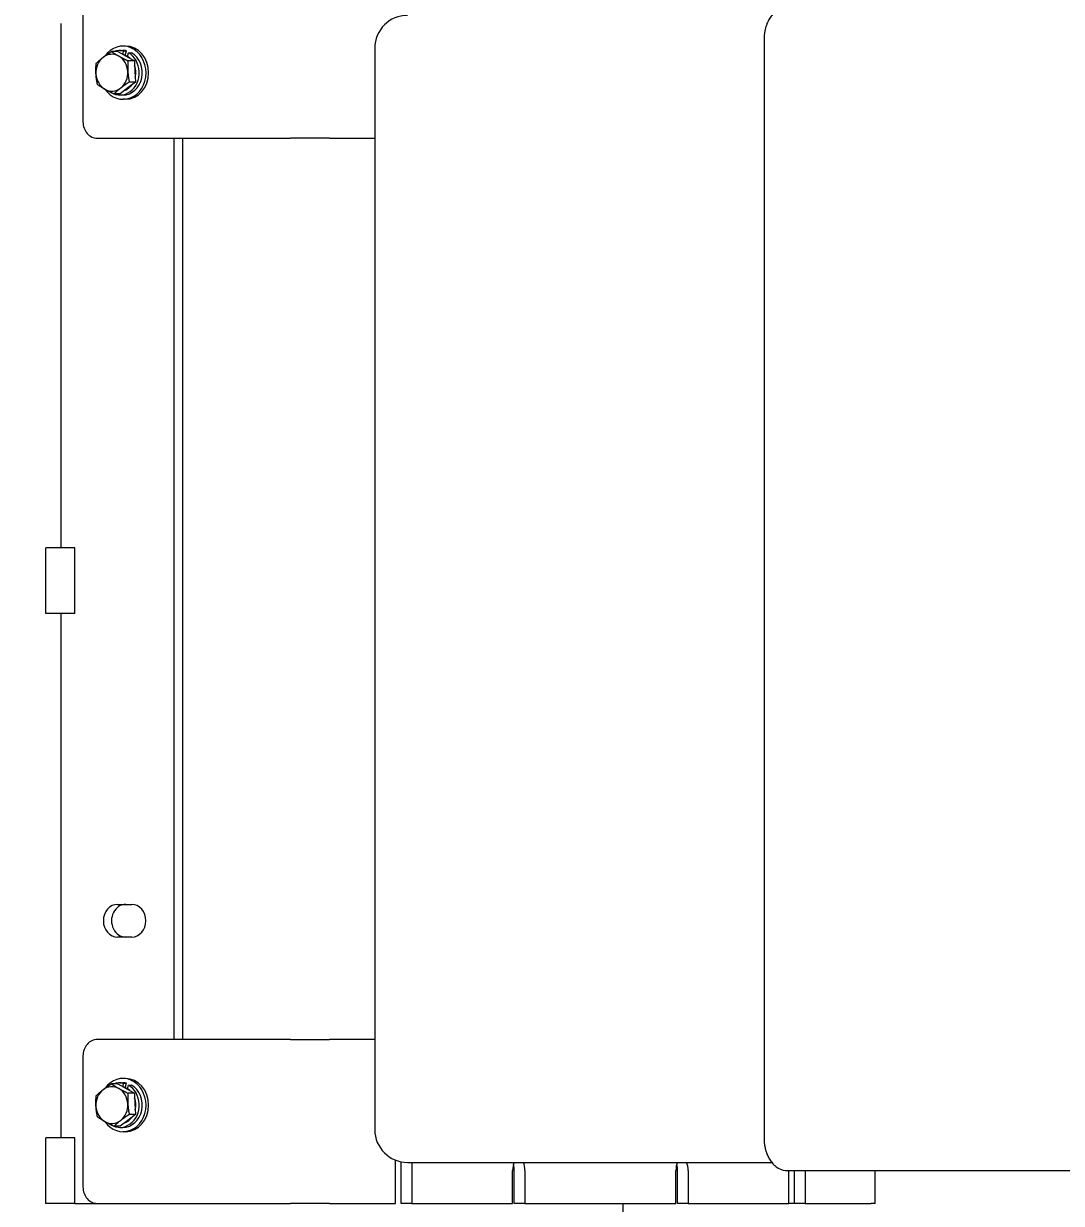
# Model space of a CAD drawing. Header units: inches. Extents: x 12 to 318, y 5 to 204.
# Drawn here: x 149.73 to 165.56, y 57.92 to 75.92 of the extents above; entities that cross this region are included whole.
import ezdxf

# ---------------------------------------------------------------- set-up
doc = ezdxf.new("R2010")
doc.units = ezdxf.units.IN
doc.header["$LTSCALE"] = 9.5
doc.header["$MEASUREMENT"] = 0
doc.layers.add('Dimension', color=7, linetype='Continuous', lineweight=25)
doc.layers.add('Visible', color=7, linetype='Continuous', lineweight=18)
doc.styles.add('Standard D-E', font='arial.ttf')
doc.dimstyles.new('in [mm] D-E NeptuneBenson', dxfattribs={"dimscale": 9.5, "dimtxt": 0.15, "dimasz": 0.098425, "dimexe": 0.125, "dimexo": 0.063, "dimgap": 0.031496, "dimtad": 0, "dimtih": 1, "dimtoh": 1, "dimdec": 4, "dimzin": 3, "dimdsep": 46, "dimlunit": 5, "dimtxsty": 'Standard D-E', "dimcen": 0.09, "dimdle": 0.393701, "dimclrd": 256, "dimclre": 256, "dimclrt": 256, "dimadec": 1, "dimazin": 1, "dimtfac": 1, "dimtofl": 0, "dimtmove": 0, "dimatfit": 3, "dimfxl": 1, "dimfrac": 1, "dimtolj": 1, "dimtzin": 4, "dimlwd": -1, "dimlwe": -1, "dimarcsym": 0})

# ---------------------------------------------------------------- blocks, each defined once
blk = doc.blocks.new('*D26')
at = {"layer": 'Defpoints', "color": 0, "transparency": 16777216}
for p in [(157.797, 101.039), (159.202, 28.059), (174.638, 28.059)]:
    blk.add_point(p, dxfattribs=at)
at = {"layer": 'Dimension', "transparency": 16777216}
for p, q in [((158.396, 101.039), (175.825, 101.039)), ((174.638, 100.104), (174.638, 83.82)), ((174.638, 28.994), (174.638, 79.341)), ((159.801, 28.059), (175.825, 28.059))]:
    blk.add_line(p, q, dxfattribs=at)
for points in [[(174.482, 100.104), (174.794, 100.104), (174.638, 101.039)], [(174.482, 28.994), (174.794, 28.994), (174.638, 28.059)]]:
    blk.add_solid(points, dxfattribs=at)
at = {"layer": 'Dimension', "transparency": 16777216, "char_height": 1.425, "attachment_point": 5, "style": 'Standard D-E'}
for s, insert in [('\\A1; 73 in', (174.638, 82.608)), ('\\A1;[1853.7 mm]', (174.638, 80.368))]:
    blk.add_mtext(s, dxfattribs=dict(at, insert=insert))
blk = doc.blocks.new('*D27')
at = {"layer": 'Defpoints', "color": 0, "transparency": 16777216}
for p in [(144.752, 108.919), (183.91, 108.919), (159.202, 28.059)]:
    blk.add_point(p, dxfattribs=at)
at = {"layer": 'Dimension', "transparency": 16777216}
for p, q in [((145.351, 108.919), (185.098, 108.919)), ((183.91, 107.984), (183.91, 71.444)), ((183.91, 28.994), (183.91, 65.535)), ((159.801, 28.059), (185.098, 28.059))]:
    blk.add_line(p, q, dxfattribs=at)
for points in [[(183.754, 107.984), (184.066, 107.984), (183.91, 108.919)], [(183.754, 28.994), (184.066, 28.994), (183.91, 28.059)]]:
    blk.add_solid(points, dxfattribs=at)
at = {"layer": 'Dimension', "transparency": 16777216, "char_height": 1.425, "attachment_point": 5, "style": 'Standard D-E'}
for s, insert in [('\\A1; 80{\\H1x;\\S7#8;} in', (183.91, 70.232)), ('\\A1;[2053.8 mm]', (183.91, 67.277))]:
    blk.add_mtext(s, dxfattribs=dict(at, insert=insert))

msp = doc.modelspace()

# ---------------------------------------------------------------- linework, layer by layer
at = {"layer": 'Visible'}
for p, q in [((150.640014, 76.419365), (150.640014, 74.419365)), ((150.300752, 75.919365), (150.300752, 67.919365)), ((161.02719, 75.669365), (161.02719, 58.919365)), ((151.170898, 75.493082), (151.074447, 75.493082)), ((151.170898, 75.493082), (151.297075, 75.42172)), ((151.202534, 75.509365), (151.249534, 75.509365)), ((151.257388, 75.503413), (151.242503, 75.452584)), ((151.289534, 75.575365), (151.249534, 75.575365)), ((151.257388, 75.503413), (151.304388, 75.503413)), ((151.284094, 75.434113), (151.304388, 75.503413)), ((151.297075, 75.42172), (151.423253, 75.350357)), ((151.317945, 75.416753), (151.334505, 75.473302)), ((151.334505, 75.473302), (151.381505, 75.473302)), ((155.090013, 75.544365), (155.090013, 59.044365)), ((151.423253, 75.350357), (151.326802, 75.350357)), ((151.423253, 75.350357), (151.43282, 75.188499)), ((151.43282, 75.188499), (151.442387, 75.02664)), ((151.325776, 74.936143), (151.209165, 74.845647)), ((151.442387, 75.02664), (151.325776, 74.936143)), ((151.442387, 75.02664), (151.345936, 75.02664)), ((151.209165, 74.845647), (151.112714, 74.845647)), ((151.202534, 74.829365), (151.249534, 74.829365)), ((151.289534, 74.763365), (151.249534, 74.763365)), ((150.856521, 74.169365), (153.802614, 74.169365)), ((152.032803, 60.419365), (152.032803, 74.169365)), ((152.157803, 74.169365), (152.157803, 60.419365)), ((154.40025, 74.169365), (153.802614, 74.169365)), ((154.40025, 74.169365), (155.090013, 74.169365)), ((150.517258, 67.919365), (150.071692, 67.919365)), ((150.071692, 66.919365), (150.071692, 67.919365)), ((150.517258, 66.919365), (150.517258, 67.919365)), ((150.517258, 66.919365), (150.071692, 66.919365)), ((150.300752, 66.919365), (150.300752, 58.919365)), ((151.166777, 62.481865), (151.383284, 62.481865)), ((151.383284, 61.981865), (151.166777, 61.981865)), ((153.802614, 60.419365), (150.856521, 60.419365)), ((153.802614, 60.419365), (154.40025, 60.419365)), ((155.090013, 60.419365), (154.40025, 60.419365)), ((150.640014, 60.169365), (150.640014, 58.169365)), ((151.202534, 59.759365), (151.249534, 59.759365)), ((151.289534, 59.825365), (151.249534, 59.825365)), ((151.170898, 59.743082), (151.074447, 59.743082)), ((151.170898, 59.743082), (151.297075, 59.67172)), ((151.257388, 59.753413), (151.242503, 59.702584)), ((151.257388, 59.753413), (151.304388, 59.753413)), ((151.284094, 59.684113), (151.304388, 59.753413)), ((151.297075, 59.67172), (151.423253, 59.600357)), ((151.317945, 59.666753), (151.334505, 59.723302)), ((151.423253, 59.600357), (151.326802, 59.600357)), ((151.334505, 59.723302), (151.381505, 59.723302)), ((151.423253, 59.600357), (151.43282, 59.438499)), ((151.43282, 59.438499), (151.442387, 59.27664)), ((151.442387, 59.27664), (151.325776, 59.186143)), ((151.442387, 59.27664), (151.345936, 59.27664)), ((151.209165, 59.095647), (151.112714, 59.095647)), ((151.202534, 59.079365), (151.249534, 59.079365)), ((151.325776, 59.186143), (151.209165, 59.095647)), ((150.517258, 58.919365), (150.071692, 58.919365)), ((150.071692, 57.919365), (150.071692, 58.919365)), ((150.517258, 57.919365), (150.517258, 58.919365)), ((151.289534, 59.013365), (151.249534, 59.013365)), ((155.406927, 57.919365), (155.406927, 58.579091)), ((155.494548, 57.919365), (155.494548, 58.553563)), ((155.590013, 58.544365), (161.145097, 58.544365)), ((155.656927, 58.544365), (155.656927, 57.919365)), ((157.193177, 57.919365), (157.193177, 58.419365)), ((157.218298, 57.919365), (157.218298, 58.419365)), ((157.380677, 58.419365), (157.380677, 57.919365)), ((159.683177, 57.919365), (159.683177, 58.419365)), ((159.708298, 57.919365), (159.708298, 58.419365)), ((159.870677, 58.419365), (159.870677, 57.919365)), ((161.38844, 58.419365), (161.618697, 58.419365)), ((161.406927, 57.919365), (161.406927, 58.419365)), ((161.494548, 57.919365), (161.494548, 58.419365)), ((161.618697, 58.419365), (168.868697, 58.419365)), ((161.656927, 58.419365), (161.656927, 57.919365)), ((162.722219, 57.919365), (162.722219, 58.419365)), ((150.517258, 57.919365), (150.071692, 57.919365)), ((150.517258, 57.919365), (150.856521, 57.919365)), ((150.856521, 57.919365), (153.802614, 57.919365)), ((154.40025, 57.919365), (153.802614, 57.919365)), ((154.40025, 57.919365), (155.406927, 57.919365)), ((155.656927, 57.919365), (155.494548, 57.919365)), ((155.656927, 57.919365), (157.193177, 57.919365)), ((157.380677, 57.919365), (157.218298, 57.919365)), ((157.380677, 57.919365), (159.683177, 57.919365)), ((158.877257, 33.559365), (158.877257, 57.919365)), ((159.870677, 57.919365), (159.708298, 57.919365)), ((159.870677, 57.919365), (161.406927, 57.919365)), ((161.494548, 57.919365), (161.406927, 57.919365)), ((161.656927, 57.919365), (161.494548, 57.919365)), ((161.656927, 57.919365), (162.663605, 57.919365)), ((162.722219, 57.919365), (162.663605, 57.919365))]:
    msp.add_line(p, q, dxfattribs=at)
for centre, start, end in [((155.590013, 75.544365), 90, 180), ((155.590013, 59.044365), 180, 270)]:
    msp.add_arc(centre, 0.5, start, end, dxfattribs=at)
for centre, major_axis, ratio, start_param, end_param in [((151.249534, 75.169365), (0, 0.406), 0.866025404, 2.241855542, 7.16621435), ((151.081032, 75.169365), (0, 0.281), 0.866025404, 5.827731458, 6.874929009), ((151.202534, 75.169365), (0, -0.34), 0.866025404, 5.791957826, 8.960029584), ((151.202534, 75.169365), (0, 0.34), 0.866025404, 6.09579569, 6.593913834), ((151.081032, 75.169365), (0, 0.281), 0.866025404, 4.780533907, 5.827731458), ((151.249534, 75.169365), (0, 0.34), 0.866025404, 6.09579569, 6.283185307), ((151.249534, 75.169365), (0, -0.34), 0.866025404, 0, 2.676844277), ((151.202534, 75.169365), (0, 0.281), 0.866025404, 5.614736601, 6.040726315), ((151.289534, 75.169365), (0, 0.406), 0.866025404, 3.141592654, 6.283185307), ((151.081032, 75.169365), (0, -0.281), 0.866025404, 3.733336356, 4.780533907), ((151.202534, 75.169365), (0, -0.281), 0.866025404, 1.317387347, 1.960495159), ((151.081032, 75.169365), (0, -0.281), 0.866025404, 4.780533907, 5.827731458), ((151.081032, 75.169365), (0, 0.281), 0.866025404, 3.733336356, 4.780533907), ((151.081032, 75.169365), (0, -0.281), 0.866025404, 5.827731458, 6.874929009), ((151.202534, 75.169365), (0, -0.281), 0.866025404, 0.351765867, 0.831721537), ((150.856521, 74.419365), (0, -0.25), 0.866025404, 4.71238898, 6.283185307), ((151.166777, 62.231865), (0, -0.25), 0.866025404, 3.141592654, 6.283185307), ((151.291777, 62.231865), (0, 0.25), 0.866025404, 0, 3.141592654), ((151.383284, 62.231865), (0, 0.25), 0.866025404, 3.141592654, 6.283185307), ((150.856521, 60.169365), (0, 0.25), 0.866025404, 0, 1.570796327), ((151.249534, 59.419365), (0, 0.406), 0.866025404, 2.241855542, 7.16621435), ((151.202534, 59.419365), (0, 0.34), 0.866025404, 6.09579569, 6.593913834), ((151.249534, 59.419365), (0, 0.34), 0.866025404, 6.09579569, 6.283185307), ((151.289534, 59.419365), (0, 0.406), 0.866025404, 3.141592654, 6.283185307), ((151.081032, 59.419365), (0, -0.281), 0.866025404, 3.733336356, 4.780533907), ((151.081032, 59.419365), (0, 0.281), 0.866025404, 5.827731458, 6.874929009), ((151.202534, 59.419365), (0, -0.34), 0.866025404, 5.791957826, 8.960029584), ((151.081032, 59.419365), (0, 0.281), 0.866025404, 4.780533907, 5.827731458), ((151.249534, 59.419365), (0, -0.34), 0.866025404, 0, 2.676844277), ((151.202534, 59.419365), (0, 0.281), 0.866025404, 5.614736601, 6.040726315), ((151.081032, 59.419365), (0, -0.281), 0.866025404, 4.780533907, 5.827731458), ((151.081032, 59.419365), (0, 0.281), 0.866025404, 3.733336356, 4.780533907), ((151.202534, 59.419365), (0, -0.281), 0.866025404, 1.317387347, 1.960495159), ((151.202534, 59.419365), (0, -0.281), 0.866025404, 0.351765867, 0.831721537), ((151.081032, 59.419365), (0, -0.281), 0.866025404, 5.827731458, 6.874929009), ((157.286927, 58.419365), (0, 0.1875), 0.5, 0.841068671, 1.570796327), ((157.124548, 58.419365), (0, 0.1875), 0.5, 4.71238898, 5.235987756), ((157.286927, 58.419365), (0, -0.1875), 0.5, 1.570796327, 2.300523983), ((159.776927, 58.419365), (0, 0.1875), 0.5, 0.841068671, 1.570796327), ((159.614548, 58.419365), (0, 0.1875), 0.5, 4.71238898, 5.235987756), ((159.776927, 58.419365), (0, -0.1875), 0.5, 1.570796327, 2.300523983), ((150.856521, 58.169365), (0, -0.25), 0.866025404, 4.71238898, 6.283185307)]:
    msp.add_ellipse(centre, major_axis=major_axis, ratio=ratio, start_param=start_param, end_param=end_param, dxfattribs=at)
for points, knots in [([(161.38844, 76.169365), (161.358311, 76.169365), (161.331748, 76.164538), (161.278485, 76.148858), (161.254228, 76.136647), (161.207498, 76.107421), (161.187052, 76.089765), (161.15167, 76.053532), (161.136832, 76.034838), (161.110594, 75.996341), (161.09924, 75.97652), (161.083088, 75.94363), (161.077462, 75.930913), (161.07231, 75.918003)], [-0.572091427, -0.572091427, -0.572091427, -0.572091427, -0.5038546609, -0.5038546609, -0.4134671331, -0.4134671331, -0.2990488477, -0.2990488477, -0.1846305623, -0.1846305623, -0.0702122769, -0.0702122769, 0, 0, 0, 0]), ([(161.07231, 75.918003), (161.065868, 75.901865), (161.060271, 75.885627), (161.050501, 75.852948), (161.046329, 75.836507), (161.039256, 75.803441), (161.036357, 75.786815), (161.031746, 75.753423), (161.030035, 75.736656), (161.027757, 75.703048), (161.02719, 75.686207), (161.02719, 75.669365)], [2.4679180329, 2.4679180329, 2.4679180329, 2.4679180329, 2.6026529571, 2.6026529571, 2.7373878812, 2.7373878812, 2.8721228053, 2.8721228053, 3.0068577295, 3.0068577295, 3.1415926536, 3.1415926536, 3.1415926536, 3.1415926536]), ([(161.02719, 58.919365), (161.02719, 58.902523), (161.027757, 58.885681), (161.030035, 58.852073), (161.031746, 58.835307), (161.036357, 58.801915), (161.039256, 58.785289), (161.046329, 58.752222), (161.050501, 58.735781), (161.060271, 58.703103), (161.065868, 58.686865), (161.07231, 58.670726)], [3.1415926536, 3.1415926536, 3.1415926536, 3.1415926536, 3.2763275777, 3.2763275777, 3.4110625019, 3.4110625019, 3.545797426, 3.545797426, 3.6805323501, 3.6805323501, 3.8152672743, 3.8152672743, 3.8152672743, 3.8152672743]), ([(161.07231, 58.670726), (161.080707, 58.649688), (161.090349, 58.629166), (161.11258, 58.589271), (161.125142, 58.569896), (161.154396, 58.532267), (161.171025, 58.513977), (161.21158, 58.478755), (161.235416, 58.461591), (161.297071, 58.43271), (161.335213, 58.42028), (161.38511, 58.41938), (161.38677, 58.419365), (161.38844, 58.419365)], [4.7193332279, 4.7193332279, 4.7193332279, 4.7193332279, 4.8337515133, 4.8337515133, 4.9481697987, 4.9481697987, 5.0625880841, 5.0625880841, 5.1770063695, 5.1770063695, 5.287642001, 5.287642001, 5.2914246549, 5.2914246549, 5.2914246549, 5.2914246549])]:
    msp.add_open_spline(points, degree=3, knots=knots, dxfattribs=at)
for points in [[(150.945287, 75.402586), (150.999406, 75.444586), (151.074447, 75.493082)], [(151.074447, 75.493082), (151.129516, 75.454839), (151.188075, 75.42172)], [(151.188075, 75.42172), (151.246635, 75.388601), (151.326802, 75.350357)], [(150.838243, 75.150231), (150.833803, 75.22535), (150.841225, 75.31209)], [(150.841225, 75.31209), (150.891168, 75.360587), (150.945287, 75.402586)], [(151.326802, 75.350357), (151.31938, 75.263618), (151.32382, 75.188499)], [(150.860359, 74.988372), (150.842683, 75.075112), (150.838243, 75.150231)], [(151.32382, 75.188499), (151.32826, 75.11338), (151.345936, 75.02664)], [(150.973988, 74.917009), (150.915429, 74.950129), (150.860359, 74.988372)], [(151.112714, 74.845647), (151.032547, 74.88389), (150.973988, 74.917009)], [(151.216776, 74.936143), (151.162657, 74.894144), (151.112714, 74.845647)], [(151.345936, 75.02664), (151.270895, 74.978143), (151.216776, 74.936143)], [(150.841225, 59.56209), (150.891168, 59.610587), (150.945287, 59.652586)], [(150.945287, 59.652586), (150.999406, 59.694586), (151.074447, 59.743082)], [(151.074447, 59.743082), (151.129516, 59.704839), (151.188075, 59.67172)], [(151.188075, 59.67172), (151.246635, 59.638601), (151.326802, 59.600357)], [(151.326802, 59.600357), (151.31938, 59.513618), (151.32382, 59.438499)], [(150.838243, 59.400231), (150.833803, 59.47535), (150.841225, 59.56209)], [(150.860359, 59.238372), (150.842683, 59.325112), (150.838243, 59.400231)], [(151.32382, 59.438499), (151.32826, 59.36338), (151.345936, 59.27664)], [(150.973988, 59.167009), (150.915429, 59.200129), (150.860359, 59.238372)], [(151.345936, 59.27664), (151.270895, 59.228143), (151.216776, 59.186143)], [(151.112714, 59.095647), (151.032547, 59.13389), (150.973988, 59.167009)], [(151.216776, 59.186143), (151.162657, 59.144144), (151.112714, 59.095647)]]:
    msp.add_rational_spline(points, [1, 1.0379548493, 1], degree=2, dxfattribs=at)

# ---------------------------------------------------------------- dimensions: what is measured, and where the dimension line sits
at = {"layer": 'Dimension'}
for base, p1, p2, text, picture, middle in [((183.910165, 108.919369), (159.202494, 28.059365), (144.752257, 108.919369), ' <> in\\X[2053.8 mm]', '*D27', (183.910165, 68.489367)), ((174.63792, 28.059365), (157.797257, 101.039365), (159.202494, 28.059365), ' <> in\\X[1853.7 mm]', '*D26', (174.63792, 81.580566))]:
    dim = msp.add_linear_dim(base=base, p1=p1, p2=p2, angle=90, text=text, dimstyle='in [mm] D-E NeptuneBenson', override={"dimgap": 0.031496, "dimdec": 4, "dimpost": '', "dimtol": 0, "dimlim": 0, "dimtp": 0, "dimtm": 0, "dimtdec": 2, "dimatfit": 1}, dxfattribs=at)
    dim.commit()
    dim.dimension.update_dxf_attribs({"geometry": picture, "text_midpoint": middle, "dimtype": 160})

doc.saveas('drawing.dxf')
